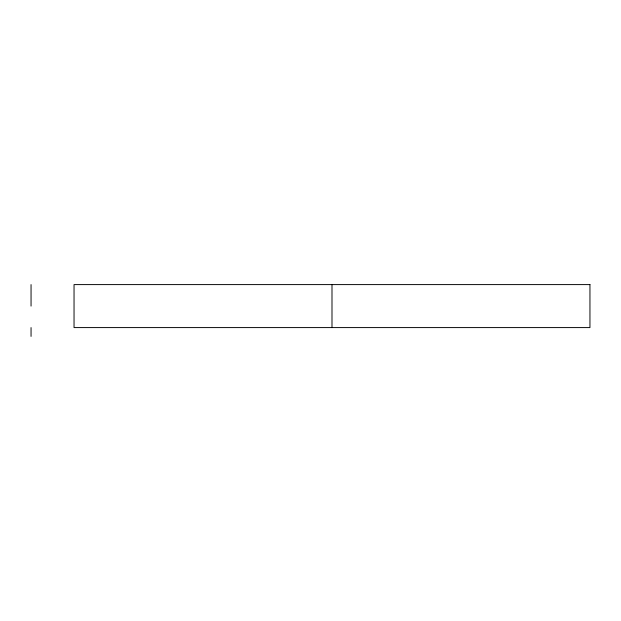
<?xml version="1.0" encoding="UTF-8"?>
<svg xmlns="http://www.w3.org/2000/svg" width="621" height="621" viewBox="0 0 621 621"><rect width="100%" height="100%" fill="white"/><g stroke="black" fill="none" stroke-linecap="round" stroke-linejoin="round"><path stroke-width="0.93" d="M331.994 284.597L331.994 327.585M31.05 284.597L31.05 306.091M31.05 327.585L31.05 336.403M589.95 284.597L74.039 284.597L74.039 327.585L589.95 327.585L589.95 284.597"/></g></svg>
